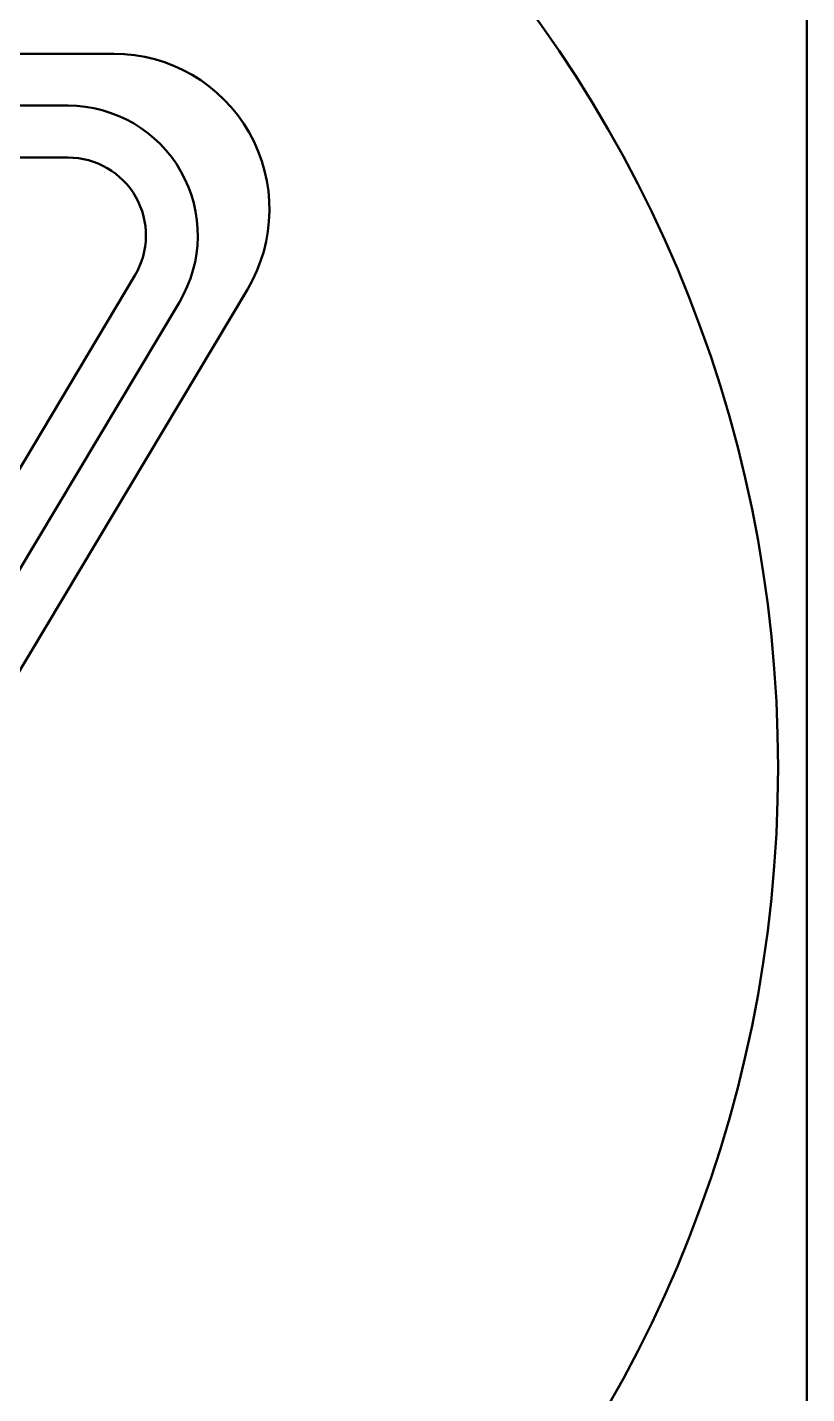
# Model space of a CAD drawing. Header units: millimetres. Extents: x 845401 to 948039, y 511594 to 550263.
# Drawn here: x 913287.17 to 913299.19, y 544566.56 to 544587.62 of the extents above; entities that cross this region are included whole.
import ezdxf

# ---------------------------------------------------------------- set-up
doc = ezdxf.new("R2010")
doc.units = ezdxf.units.MM
doc.layers.add('可见 (ISO)', color=7, linetype='Continuous', lineweight=50)

# ---------------------------------------------------------------- blocks, each defined once
blk = doc.blocks.new('A$C2A4E01FC')
at = {"layer": '可见 (ISO)', "color": 251}
for p, q in [((942.5, 703.351), (942.5, 450.351)), ((931.815, 562.351), (911.815, 562.351)), ((912.521, 561.551), (931.11, 561.551)), ((912.521, 560.751), (931.11, 560.751)), ((932.14, 558.935), (923.875, 545.119)), ((925.248, 544.297), (933.875, 558.719)), ((932.826, 558.524), (924.561, 544.708))]:
    blk.add_line(p, q, dxfattribs=at)
blk.add_circle((922.3, 551.351), 19.758, dxfattribs=at)
for centre, radius, start, end in [((922.3, 551.351), 28, 43.8274, 316.1726), ((931.815, 559.951), 2.4, 329.112, 90), ((931.11, 559.551), 2, 329.112, 90), ((931.11, 559.551), 1.2, 329.112, 90)]:
    blk.add_arc(centre, radius, start, end, dxfattribs=at)

msp = doc.modelspace()

# ---------------------------------------------------------------- block references
msp.add_blockref('A$C2A4E01FC', (912356.693, 544024.865))

doc.saveas('drawing.dxf')
